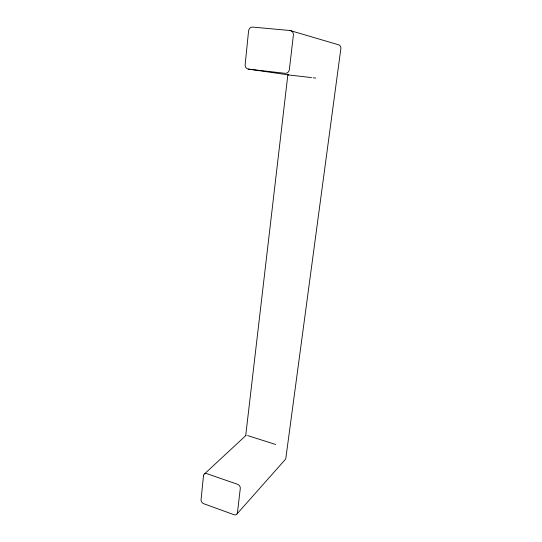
<?xml version="1.0" encoding="UTF-8"?>
<svg xmlns="http://www.w3.org/2000/svg" width="542" height="542" viewBox="0 0 542 542"><rect width="100%" height="100%" fill="white"/><g stroke="black" fill="none" stroke-linecap="round" stroke-linejoin="round"><path stroke-width="0.81" d="M287.849 74.884L245.695 435.734L245.966 435.422L204.598 473.816M237.064 513.877L285.349 459.42L285.83 458.342L340.938 48.075L340.383 46.145L339.15 44.972L290.065 30.515L252.653 27.1A4.275 3.672 -82.7 0 0 248.561 31.016L245.167 64.559A4.173 3.631 -85.8 0 0 248.344 69.112L288.703 74.925M248.344 69.112L285.106 73.319A4.261 3.78 -82.7 0 0 289.36 69.518L293.378 35.21A4.363 3.821 -79.2 0 0 290.065 30.515M288.053 74.891L311.548 77.594M313.222 77.791L315.742 78.082M247.626 435.585L275.627 444.46M203.501 475.652L201.062 499.656A3.442 2.669 51.3 0 0 203.731 503.708L234.002 514.704A3.516 2.751 49.1 0 0 237.437 512.807L240.289 488.437A3.543 2.812 49.8 0 0 237.525 484.277L206.82 473.661A3.469 2.73 52.1 0 0 203.501 475.652"/></g></svg>
